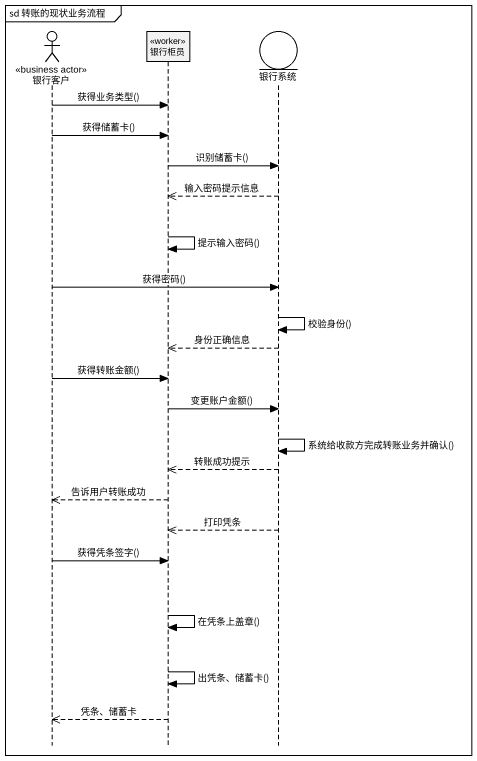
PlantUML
@startuml
mainframe sd 转账的现状业务流程
hide footbox
actor 银行客户 <<business actor>>
participant 银行柜员 <<worker>>
entity 银行系统

银行客户 -> 银行柜员 : 获得业务类型()
银行客户 -> 银行柜员 : 获得储蓄卡()
银行柜员 -> 银行系统 : 识别储蓄卡()
银行系统 -->> 银行柜员 : 输入密码提示信息
银行柜员 -> 银行柜员 : 提示输入密码()
银行客户 -> 银行系统 : 获得密码()
银行系统 -> 银行系统 : 校验身份()
银行系统 -->> 银行柜员 : 身份正确信息
银行客户 -> 银行柜员 : 获得转账金额()
银行柜员 -> 银行系统 : 变更账户金额()
银行系统 -> 银行系统 : 系统给收款方完成转账业务并确认()
银行系统 -->> 银行柜员 : 转账成功提示
银行柜员 -->> 银行客户 : 告诉用户转账成功
银行系统 -->> 银行柜员 : 打印凭条
银行客户 -> 银行柜员 : 获得凭条签字()
银行柜员 -> 银行柜员 : 在凭条上盖章()
银行柜员 -> 银行柜员 : 出凭条、储蓄卡()
银行柜员 -->> 银行客户 : 凭条、储蓄卡
@enduml
